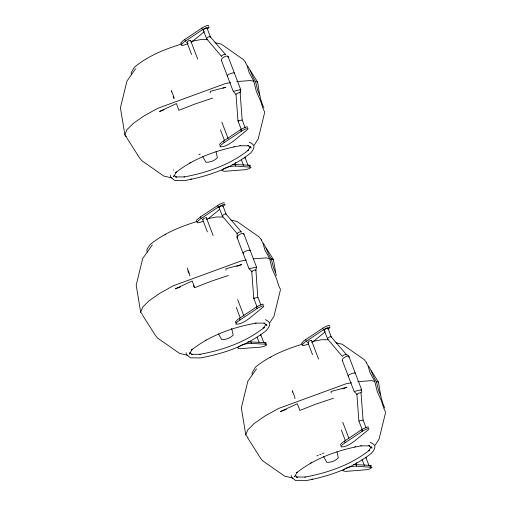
<?xml version="1.0" encoding="UTF-8"?>
<svg xmlns="http://www.w3.org/2000/svg" width="506" height="506" viewBox="0 0 506 506"><rect width="100%" height="100%" fill="white"/><g stroke="black" fill="none" stroke-linecap="round" stroke-linejoin="round"><path stroke-width="0.76" d="M221.811 56.349C220.565 55.66 225.512 53.554 225.391 54.831M241.425 129.922L237.984 120.934L235.992 94.382L236.789 93.566L239.325 92.579L240.122 92.636L242.178 119.973L245.1 127.62M237.592 233.715C236.34 233.032 241.292 230.926 241.172 232.203M240.698 89.644L240.122 92.781L240.717 89.594L227.991 56.318L227.105 55.964L225.568 56.248L222.969 57.665A4.035 1.575 -30 0 0 221.242 59.98L233.196 91.32L235.992 94.382M255.758 270.343C255.568 269.23 252.228 270.723 251.767 271.754L253.759 298.306L256.934 306.604M362.328 430.037L358.893 421.049L356.894 394.497C358.684 391.593 362.638 394.528 361.626 389.709L348.893 356.433L348.014 356.079L346.477 356.363L343.871 357.774A4.035 1.575 -30 0 0 342.151 360.089L354.105 391.429L357.04 394.579M237.181 233.468L237.137 237.744L248.971 268.686L252.178 271.855M173.83 175.841L173.666 176.752L176.347 171.97L175.797 172.59C194.247 157.942 217.321 149.896 240.299 145.722L239.952 145.734L248.712 145.785L247.902 145.45L251.128 148.049L250.47 146.841M255.897 270.153L256.498 266.966L243.765 233.69L242.88 233.336L241.349 233.62L238.743 235.031A4.035 1.575 -30 0 0 237.023 237.352L237.478 237.997M240.122 92.636L240.717 89.594L233.437 91.308M264.67 112.395L258.161 139.074L254.214 145.045M280.45 289.767L273.936 316.44L269.989 322.417M385.578 412.51L379.064 439.183L375.123 445.16M170.332 175.278L170.509 177.056L174.69 180.421L184.614 180.572C208.105 176.303 231.697 168.081 250.565 153.103C254.834 148.163 255.916 144.861 249.18 142.154M186.113 352.65L186.284 354.428L190.465 357.793L200.389 357.944C223.88 353.675 247.472 345.453 266.339 330.475C270.28 325.681 271.874 322.562 265.384 319.634M291.241 475.393L291.412 477.171L295.599 480.536L305.516 480.687C329.014 476.418 352.606 468.195 371.474 453.218C375.737 448.278 376.825 444.976 370.088 442.269M294.72 476.418L294.574 476.867L297.256 472.085L296.699 472.699C315.156 458.05 338.229 450.011 361.208 445.837L360.86 445.849L369.62 445.9L368.811 445.565L372.03 448.158L371.379 446.956M242.165 120.004L237.984 120.934L238.769 120.826M363.074 420.113L361.031 392.751M142.42 314.447L140.668 312.196L142.648 307.136L149.106 300.735L159.599 293.429L173.413 285.719L241.065 260.988L246.422 260.033M247.991 437.753L245.796 434.939L247.776 429.879L254.233 423.478L264.727 416.172L278.54 408.462L346.199 383.731L351.55 382.776M260.742 335.339L260.83 334.858A2.252 0.917 -13.3 0 0 260.356 334.523M365.876 458.082L365.958 457.601A2.252 0.917 -13.3 0 0 365.49 457.26M208.485 26.046L208.27 25.3L206.853 25.559L202.729 27.52L183.14 40.588L180.623 43.225L181.395 43.883M247.314 127.55L247.447 126.905L246.492 126.854L241.552 129.024L221.963 142.085L219.819 144.02L219.579 145.19M206.258 217.947C205.809 217.106 203.039 218.655 202.691 219.642L207.378 231.887M263.088 304.916L263.221 304.277L262.266 304.226L257.333 306.396L237.744 319.457L235.22 322.101L235.998 322.752M311.386 340.69C310.937 339.849 308.173 341.398 307.819 342.385L312.506 354.63M329.393 326.161L329.526 325.516L327.762 325.674L323.638 327.635L304.049 340.702L301.525 343.34L302.297 343.991M368.223 427.659L368.349 427.013L367.4 426.969L362.46 429.132L342.872 442.2L340.728 444.135L340.487 445.305M250.249 146.613L247.953 150.718L248.503 150.099C230.047 164.747 206.973 172.786 183.994 176.961L184.348 176.948L175.588 176.898M266.023 323.985L263.727 328.084L264.277 327.471C245.827 342.119 222.754 350.158 199.775 354.333L200.123 354.32L191.363 354.27L192.172 354.605L190.022 352.872M371.151 446.728L368.855 450.827L369.412 450.207C350.955 464.862 327.882 472.901 304.903 477.076L305.251 477.063L296.491 477.013L297.307 477.348L295.156 475.615M173.178 170.199L173.413 169.845M346.3 354.946L346.439 354.611L331.069 336.743A2.094 0.816 -30 0 0 329.412 337.047L328.457 337.628A2.252 0.879 -30 0 0 327.496 338.925L342.309 356.357C343.789 354.358 347.439 353.65 348.893 356.433L349.007 356.825A4.035 1.575 -30 0 1 348.887 357.331M135.614 68.759L126.936 81.124L120.422 107.797L124.887 134.824L139.656 158.087L141.781 160.668L163.824 176.082L172.065 177.954M152.293 244.91L142.711 258.496L136.196 285.169L140.668 312.196M256.523 368.874L247.839 381.239L241.33 407.912L245.796 434.939M250.128 166.265L250.476 165.62L249.705 165.266L232.627 164.431M265.909 343.637L266.257 342.992L265.479 342.638L247.839 341.841M371.037 466.38L371.385 465.735L370.613 465.381L353.53 464.546M190.269 40.796C190.914 39.417 187.011 41.296 186.916 42.27L191.597 54.515M204.392 31.619L193.697 40.36L190.838 42.181M219.585 209.471L209.471 217.732L206.612 219.547M325.301 331.727L314.599 340.475L311.74 342.29M207.922 28.728L209.237 27.014L206.499 27.52L203.342 29.133L183.76 42.2L181.237 44.838L181.369 45.306L183.102 45.395L188.264 43.541M223.703 206.094L225.012 204.386L223.247 204.544L219.123 206.505L199.535 219.572L197.017 222.21L197.15 222.672L198.883 222.766L203.399 221.192M328.83 328.837L330.146 327.129L328.375 327.287L324.251 329.248L304.663 342.315L302.145 344.953L302.278 345.415L304.011 345.509L308.527 343.935M224.209 142.603L221.299 144.735L220.059 146.342L220.199 146.803C225.202 147.031 229.876 143.666 233.804 140.826L247.459 129.656L248.06 128.518L245.328 129.024L242.172 130.637L224.209 142.603L223.589 140.991M224.474 203.032L223.443 202.723L219.528 204.297L200.54 216.859L196.771 219.895L196.53 221.065L197.169 221.248M239.983 319.975L237.074 322.101L235.84 323.707L235.973 324.175C240.982 324.397 245.657 321.038 249.584 318.198L263.234 307.028L263.841 305.883L262.07 306.041L257.946 308.002L239.983 319.975L239.37 318.363M345.117 442.718L342.201 444.844L340.968 446.45L341.107 446.918C346.11 447.14 350.784 443.781 354.712 440.941L368.362 429.771L368.969 428.626L367.204 428.784L363.074 430.745L345.117 442.718L344.497 441.105M344.516 468.847L342.834 470.7L345.611 471.402L367.141 469.669L370.278 468.746L372.005 467.348L355.282 466.077L349.671 466.937L345.971 468.158M189.605 163.052L190.313 162.603M205.385 340.424L206.087 339.969M310.513 463.167L311.222 462.712M270.742 259.274L271.311 258.939L273.354 259.363L276.251 275.625M270.653 259.262L271.311 258.939C267.902 254.012 266.656 248.155 263.341 243.203M224.575 168.277L222.558 169.421L221.925 170.585L224.708 171.294L245.176 169.712L249.369 168.637L251.096 167.233L234.373 165.968L228.763 166.822L225.062 168.043M272.683 259.679L273.354 259.363L266.143 248.01M235.094 162.989L235.847 162.66M165.019 234.91L165.772 234.575M270.153 357.653L270.906 357.318M356.003 463.104L356.755 462.769M198.801 154.627L200.205 154.045M316.895 455.912L318.299 455.33M319.703 454.742L321.114 454.16M322.518 453.572L323.929 452.984M256.207 267.124L249.211 268.68M257.794 297.433L255.903 270.008M361.607 389.759L360.829 390.018M164.02 109.821L159.592 111.434L176.43 103.585L178.941 110.308L195.082 103.97L212.634 98.107M223.038 88.246L225.885 87.209L210.129 91.365L210.249 92.921M180.534 286.921L175.373 288.806L192.21 280.956L194.715 287.68L210.863 281.336L228.415 275.479M236.688 266.396L241.659 264.581L225.904 268.73L226.024 270.293M286.402 409.392L280.501 411.549L297.338 403.699L299.843 410.423L315.991 404.079L333.543 398.222M342.524 388.88L346.787 387.318L331.038 391.473L331.158 393.035M181.205 44.123C164.614 49.246 148.024 55.926 134.526 67.089L131.13 72.788L131.301 74.565M196.979 221.489C180.395 226.618 163.805 233.298 150.307 244.461C149.194 246.612 145.374 249.698 147.36 252.228M302.114 344.232C285.523 349.361 268.933 356.041 255.435 367.204L252.039 372.903L252.209 374.68M239.92 89.91L240.432 89.752M190.844 179.105L191.565 178.896M311.747 479.22L312.474 479.011M192.331 41.226L200.484 39.62L207.688 39.651M208.111 218.598L216.258 216.992L222.703 217.017M313.239 341.341L321.386 339.735L327.837 339.76M230.641 82.668L225.29 83.616L157.632 108.347L143.818 116.057L133.325 123.363L126.873 129.764L124.887 134.824L126.203 136.512M236.757 81.574L250.514 80.536L253.841 81.219L256.378 91.529L260.773 101.364L262.74 107.892L264.581 111.832M253.221 258.825L266.289 257.902L269.616 258.591L272.152 268.895L276.554 278.73L278.521 285.257L280.356 289.204M357.666 381.688L371.417 380.645L374.75 381.334L377.286 391.638L381.682 401.473L383.649 408L385.483 411.947M254.164 298.262L253.759 298.306L257.952 297.345L260.881 304.991M233.842 146.689L234.613 146.607M354.75 446.804L355.522 446.716M187.34 42.295L186.916 42.27M203.121 219.667L202.691 219.642M308.249 342.404L307.819 342.385M361.626 389.709L354.345 391.423M359.026 421.043L363.087 420.088L366.009 427.734M251.526 343.397C246.783 343.378 241.432 344.238 237.763 347.426L238.168 348.362L240.483 348.659L260.957 347.084L264.176 346.363L266.839 344.902L266.099 344.251L251.526 343.397L250.906 341.784M247.567 65.831C250.875 70.783 252.121 76.64 255.53 81.574L257.573 81.991C259.104 90.713 259.856 99.853 263.923 107.873M368.469 365.946C371.783 370.898 373.03 376.755 376.439 381.682L378.482 382.106C380.012 390.828 380.759 399.968 384.832 407.988M215.012 42.694L221.267 44.111L243.31 59.525L245.435 62.105M230.787 220.066L237.042 221.483L259.085 236.897L261.21 239.477M335.914 342.809L342.176 344.225L364.219 359.639L366.344 362.22M187.846 355.326L179.605 353.454L157.562 338.04L155.437 335.459L142.629 315.282M292.974 478.069L284.733 476.197L262.69 460.783L260.565 458.202L247.757 438.025M264.062 323.049L264.486 323.157L255.726 323.106L256.08 323.094C233.102 327.268 210.028 335.307 191.572 349.956L192.128 349.342L189.446 354.124L189.497 352.758M245.745 62.592L245.34 62.396L246.991 65.325L249.167 72.681L253.841 81.219M261.52 239.964L261.121 239.768L262.766 242.697L264.948 250.053L269.616 258.591M366.648 362.707L366.249 362.511L367.9 365.44L370.076 372.795L374.75 381.334M176.012 177.005L176.398 177.233L174.247 175.506M221.356 60.372L221.698 60.625M342.265 360.487L342.606 360.74M264.214 323.252L266.902 325.421L266.352 324.669M225.531 54.496L210.161 36.628A2.094 0.816 -30 0 0 208.504 36.932L207.549 37.52A2.252 0.879 -30 0 0 206.587 38.81L221.4 56.242M241.311 231.868L225.935 214A2.094 0.816 -30 0 0 224.285 214.304L223.329 214.892A2.252 0.879 -30 0 0 222.368 216.182L237.175 233.614M250.362 70.638L257.573 81.991M371.271 370.753L378.482 382.106M202.716 156.531L205.955 162.262C209.977 162.382 214.797 160.794 217.409 157.689L216.037 151.661M323.625 456.646L326.857 462.376C330.886 462.497 335.706 460.903 338.318 457.803L336.945 451.776M218.497 333.903L221.729 339.634C225.752 339.754 230.578 338.16 233.19 335.061L231.64 328.28M259.755 95.191L257.687 90.334L255.53 81.574M380.664 395.3L378.596 390.449L376.439 381.682M275.53 272.557L273.468 267.706L271.311 258.939M187.182 267.99L189.655 274.277L189.782 275.928M328.065 328.539L331.322 337.104A2.252 0.879 -30 0 1 331.253 337.382M324.125 330.152L327.749 339.286A2.094 0.816 -30 0 0 328.052 339.336M322.739 328.242L323.359 329.855M361.569 429.739L362.182 431.352M207.156 28.431L210.414 36.989A2.252 0.879 -30 0 1 210.154 37.589M369.854 465.349L370.474 466.962M203.216 30.037L206.84 39.171A2.094 0.816 -30 0 0 207.144 39.221M201.831 28.127L202.451 29.74M240.66 129.625L241.273 131.237M365.958 457.601L369.184 466.039M362.062 459.378L364.415 465.539M248.952 165.234L249.566 166.847M244.581 157.151A2.252 0.917 -13.3 0 1 245.049 157.486L248.01 165.222M311.443 340.399L318.609 359.133M342.764 422.276L348.83 438.126M241.413 159.953L243.512 165.424M356.034 464.527L356.654 466.14M341.348 430.024L345.478 440.834M305.675 339.602L306.288 341.215M190.541 40.29L197.701 59.019M221.856 122.167L228.193 138.733M235.132 164.418L235.745 166.025M220.439 129.909L224.569 140.719M184.766 39.493L185.379 41.106M222.937 205.797L226.188 214.361A2.252 0.879 -30 0 1 226.125 214.639M218.99 207.409L222.621 216.543A2.094 0.816 -30 0 0 222.925 216.593M217.612 205.499L218.225 207.112M256.434 306.997L257.054 308.609M173.178 96.387L174.007 98.556L173.881 96.912L171.407 90.618L171.515 92.048M264.727 342.606L265.346 344.219M260.83 334.858L263.79 342.594M257.193 337.325L259.028 342.113M206.315 217.662L213.203 235.669M237.637 299.533L243.974 316.105M236.213 307.281L240.35 318.091M200.54 216.859L201.16 218.472M187.846 270.868L188.675 273.038M193.444 285.498L194.272 287.667M227.991 56.318L228.105 56.71A4.035 1.575 -30 0 1 227.985 57.216M243.765 233.69L243.879 234.082A4.035 1.575 -30 0 1 243.759 234.588M245.049 157.486L244.967 157.973A2.094 0.854 -13.3 0 1 244.714 158.226M294.916 398.671L294.783 397.02L292.316 390.727L292.424 392.163M203.659 30.113A2.138 0.481 -20.9 0 1 204.569 28.968A2.138 0.481 -20.9 0 1 207.188 28.551M227.567 75.97A3.839 0.86 -20.9 0 1 230.628 73.553A3.839 0.86 -20.9 0 1 234.208 73.484M241.394 129.802A2.138 0.481 -20.9 0 1 241.507 129.631M219.44 207.485A2.138 0.481 -20.9 0 1 219.534 206.758A2.138 0.481 -20.9 0 1 222.242 205.746A2.138 0.481 -20.9 0 1 222.615 206.296M243.854 253.354A3.839 0.86 -20.9 0 1 245.935 251.102A3.839 0.86 -20.9 0 1 249.983 250.856M257.522 306.794A2.138 0.481 -20.9 0 1 257.87 306.573M324.567 330.228A2.138 0.481 -20.9 0 1 324.662 329.501A2.138 0.481 -20.9 0 1 327.369 328.489A2.138 0.481 -20.9 0 1 327.749 329.039M348.476 376.078A3.839 0.86 -20.9 0 1 351.531 373.662A3.839 0.86 -20.9 0 1 355.111 373.599M362.302 429.91A2.138 0.481 -20.9 0 1 362.65 429.537"/></g></svg>
